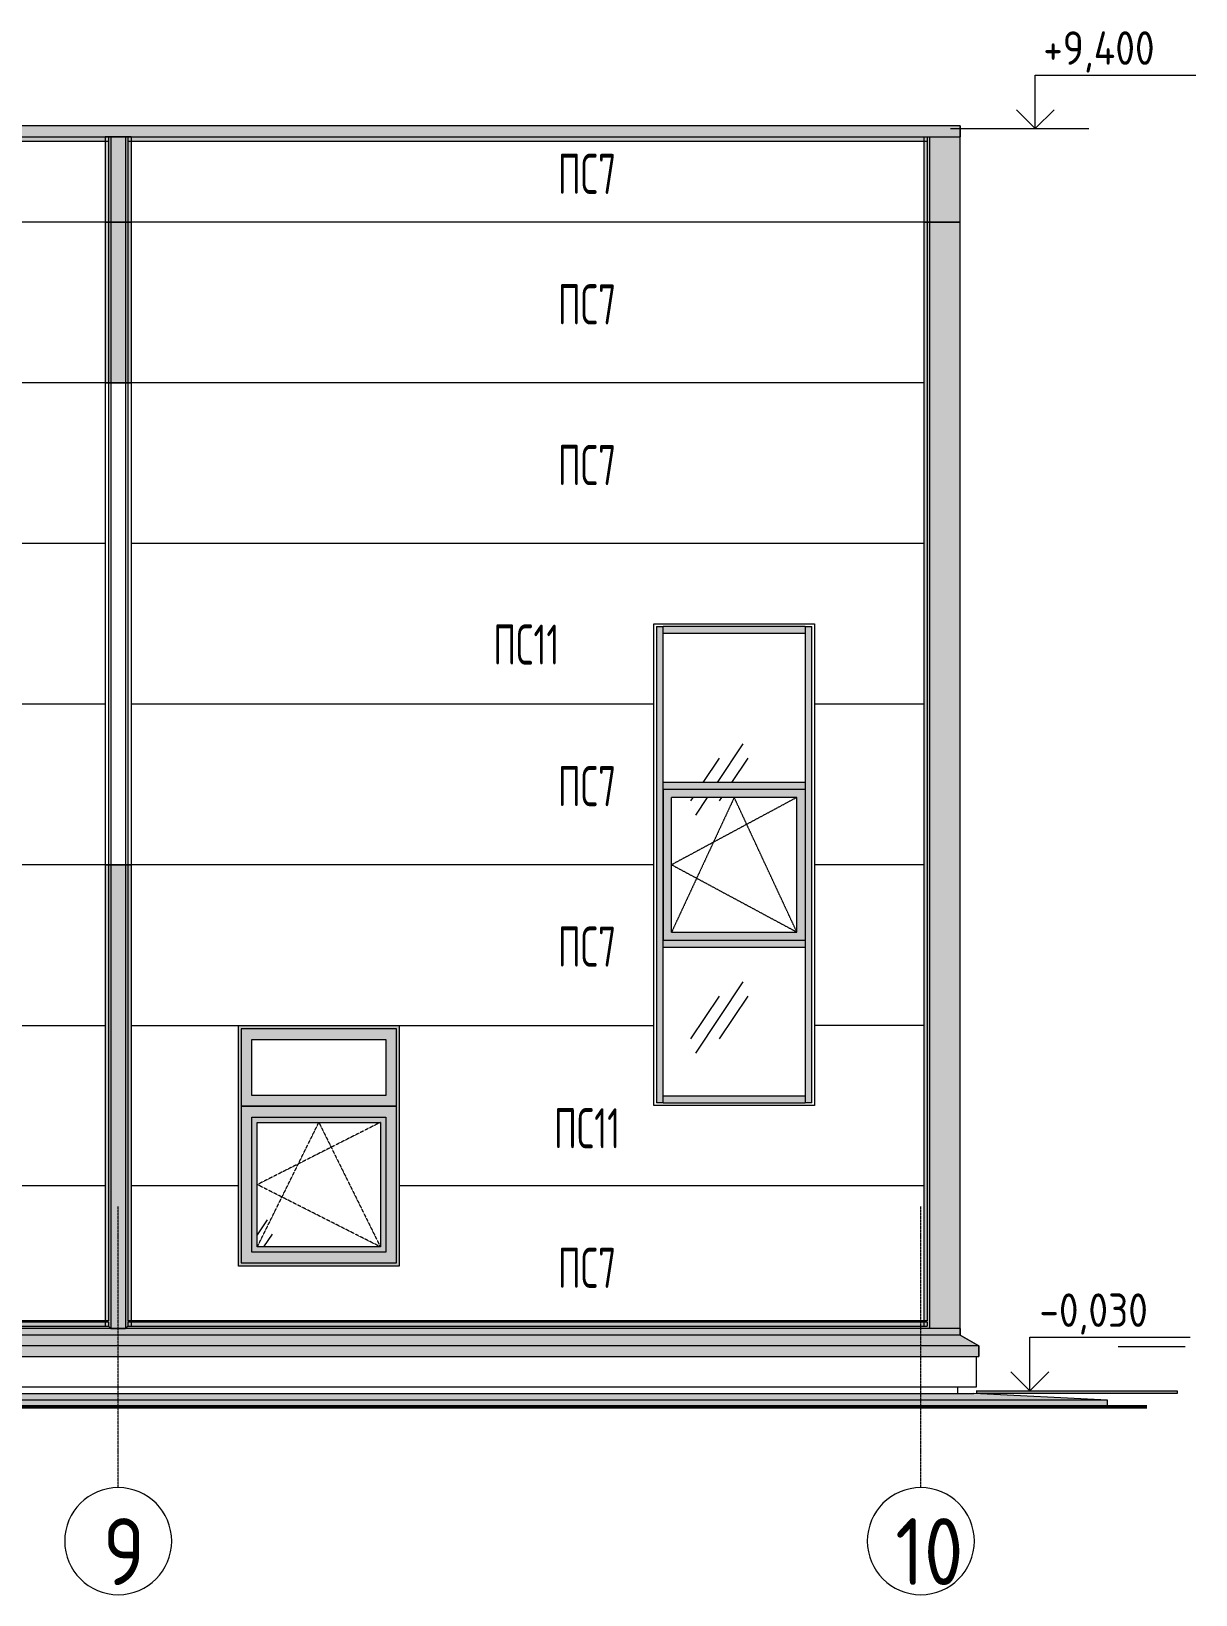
# Model space of a CAD drawing. Header units: millimetres. Extents: x -506865 to 151167, y -255180 to 83543.
# Drawn here: x 38350 to 47055, y -1554 to 10128 of the extents above; entities that cross this region are included whole.
import ezdxf

# ---------------------------------------------------------------- set-up
doc = ezdxf.new("R2010")
doc.units = ezdxf.units.MM
for name, pattern in [('_ШПТ__20_т__2_5__Линия сетки', [25, 20, -2.5, 0, -2.5]), ('_ШТР__2__1_', [3, 2, -1]), ('_ШТР__3__1_5_', [4.5, 3, -1.5])]:
    doc.linetypes.add(name, pattern=pattern)
for name, color, linetype, lineweight in [('Высотные отметки', 7, 'Continuous', 9), ('Обобщенные модели', 7, 'Continuous', 18), ('Оси', 7, 'Continuous', 9), ('Перекрытия', 7, 'Continuous', 18), ('Текстовые примечания', 7, 'Continuous', 9), ('Типовые аннотации', 7, 'Continuous', 9)]:
    doc.layers.add(name, color=color, linetype=linetype, lineweight=lineweight)
for name, color, linetype, lineweight, true_color in [('Импосты витража', 7, 'Continuous', 9, 0x004080), ('Каркас_Импост', 7, 'Continuous', 9, 0x0080c0), ('Линии', 7, 'Continuous', 9, 0x00a600), ('Монтажный зазор', 7, 'Continuous', 9, 0x808040), ('Окна', 7, 'Continuous', 9, 0x0080c0), ('Открывание', 7, '_ШТР__2__1_', 9, 0x373737), ('Панели витража', 7, 'Continuous', 9, 0x0080c0)]:
    doc.layers.add(name, color=color, linetype=linetype, lineweight=lineweight, true_color=true_color)
doc.styles.add('_PP_Text Style', font='cs_gost2304.shx', dxfattribs={"width": 0.8})
doc.styles.add('GOST Common', font='', dxfattribs={"width": 0.9, "height": 350})
doc.styles.add('GOST Common_1', font='', dxfattribs={"width": 0.9, "height": 250})
doc.styles.get('GOST Common').set_extended_font_data('GOST Common')
doc.styles.get('GOST Common_1').set_extended_font_data('GOST Common')
pattern_1 = [(236.31, (995.8, 1244.6), (-1777.9963, -3556.002), [641.07, -5769.6]), (236.31, (1031.34, 1137.9), (-1777.9963, -3556.002), [384.64, -6026.03]), (236.31, (818, 1137.9), (-1777.9963, -3556.002), [384.64, -6026.03])]

# ---------------------------------------------------------------- blocks, each defined once
blk = doc.blocks.new('102_Окно_1Створка_Ф_ГОСТ23166-99 - 1160х1750_1170_h-V13-_О__Ф__1-10__Южный')
at = {"layer": 'Каркас_Импост', "true_color": 0xf7fbf5}
h = blk.add_hatch(color=7, dxfattribs=at)
h.paths.add_polyline_path([(40040, 2095), (41080, 2095), (41080, 2675), (39920, 2675), (39920, 2095), (40000, 2095)], flags=0)
h.paths.add_polyline_path([(40040, 2175), (40000, 2175), (40000, 2595), (41000, 2595), (41000, 2175), (40617, 2175)], flags=0)
h = blk.add_hatch(color=7, dxfattribs=at)
h.paths.add_polyline_path([(40617, 925), (41080, 925), (41080, 2095), (39920, 2095), (39920, 925), (40040, 925)], flags=0)
h.paths.add_polyline_path([(40000, 1005), (40000, 2015), (41000, 2015), (41000, 1005), (40040, 1005)], flags=0)
h = blk.add_hatch(color=7, dxfattribs=at)
h.paths.add_polyline_path([(40617, 1005), (41000, 1005), (41000, 2015), (40000, 2015), (40000, 1005), (40460, 1005)], flags=0)
h.paths.add_polyline_path([(40617, 1045), (40040, 1045), (40040, 1975), (40960, 1975), (40960, 1045)], flags=0)
at = {"layer": 'Монтажный зазор', "true_color": 0x7f7f7f}
h = blk.add_hatch(color=8, dxfattribs=at)
h.paths.add_polyline_path([(39900, 900), (41100, 900), (41100, 2700), (39900, 2700), (39900, 925)], flags=0)
h.paths.add_polyline_path([(40960, 925), (39920, 925), (39920, 2675), (41080, 2675), (41080, 925), (41000, 925)], flags=0)
at = {"layer": 'Открывание', "linetype": 'Continuous'}
h = blk.add_hatch(dxfattribs=at)
h.set_pattern_fill('FP_1', style=0, pattern_type=2)
h.set_pattern_definition(pattern_1)
h.paths.add_polyline_path([(40960, 1045), (40960, 1975), (40040, 1975), (40040, 1045), (40617, 1045)], flags=0)
at = {"layer": 'Каркас_Импост', "color": 7}
for p, q in [((39920, 2675), (39920, 2095)), ((41080, 2675), (39920, 2675)), ((40000, 2595), (41000, 2595)), ((40000, 2175), (40000, 2595)), ((41000, 2595), (41000, 2175)), ((41080, 2095), (41080, 2675)), ((41000, 2175), (40000, 2175)), ((39920, 2095), (41080, 2095)), ((39920, 2095), (39920, 925)), ((41080, 2095), (39920, 2095)), ((40000, 2015), (41000, 2015)), ((40000, 1005), (40000, 2015)), ((41000, 2015), (41000, 1005)), ((41080, 925), (41080, 2095)), ((40040, 1975), (40960, 1975)), ((40040, 1045), (40040, 1975)), ((40960, 1975), (40960, 1045)), ((41000, 1005), (40000, 1005)), ((40960, 1045), (40040, 1045)), ((39920, 925), (41080, 925))]:
    blk.add_line(p, q, dxfattribs=at)
at = {"layer": 'Открывание', "color": 7}
for p, q in [((40040, 1045), (40500, 1975)), ((40960, 1975), (40040, 1510)), ((40500, 1975), (40960, 1045)), ((40960, 1045), (40040, 1510))]:
    blk.add_line(p, q, dxfattribs=at)
blk = doc.blocks.new('Системная панель - 135__НР__25__СТК__Стеклопакет-1207059-_О__Ф__1-10__Южный')
at = {"layer": 'Панели витража'}
h = blk.add_hatch(dxfattribs=at)
h.set_pattern_fill('FP_1', style=0, pattern_type=2)
h.set_pattern_definition(pattern_1)
h.paths.add_polyline_path([(43201, 2170), (44135, 2170), (44135, 3285), (43075, 3285), (43075, 2170)], flags=0)
blk = doc.blocks.new('Прямоугольный импост - 50х100 мм RAL 9016-1206952-_О__Ф__1-10__Южный')
at = {"layer": 'Импосты витража', "true_color": 0xf7fbf5}
blk.add_hatch(color=7, dxfattribs=at).paths.add_polyline_path([(44135, 5630), (44135, 5680), (43075, 5680), (43075, 5630), (44080, 5630)], flags=0)
at = {"layer": 'Импосты витража', "color": 7}
for p, q in [((43075, 5630), (43075, 5680)), ((44135, 5680), (43075, 5680)), ((43075, 5630), (44135, 5630)), ((44135, 5680), (44135, 5630))]:
    blk.add_line(p, q, dxfattribs=at)
blk = doc.blocks.new('Прямоугольный импост - 50х100 мм RAL 9016-1206946-_О__Ф__1-10__Южный')
at = {"layer": 'Импосты витража', "true_color": 0xf7fbf5}
blk.add_hatch(color=7, dxfattribs=at).paths.add_polyline_path([(44135, 2120), (44135, 2170), (43075, 2170), (43075, 2120), (43201, 2120)], flags=0)
at = {"layer": 'Импосты витража', "color": 7}
for p, q in [((43075, 2120), (43075, 2170)), ((44135, 2170), (43075, 2170)), ((43075, 2120), (44135, 2120)), ((44135, 2170), (44135, 2120))]:
    blk.add_line(p, q, dxfattribs=at)
blk = doc.blocks.new('Прямоугольный импост - 50х100 мм RAL 9016-1207083-_О__Ф__1-10__Южный')
at = {"layer": 'Импосты витража', "true_color": 0xf7fbf5}
blk.add_hatch(color=7, dxfattribs=at).paths.add_polyline_path([(44169, 2120), (44185, 2120), (44185, 3310), (44135, 3310), (44135, 2120)], flags=0)
at = {"layer": 'Импосты витража', "color": 7}
for p, q in [((44135, 3310), (44135, 2120)), ((44185, 2120), (44185, 3310)), ((44185, 2120), (44135, 2120))]:
    blk.add_line(p, q, dxfattribs=at)
blk = doc.blocks.new('Прямоугольный импост - 50х100 мм RAL 9016-1207058-_О__Ф__1-10__Южный')
at = {"layer": 'Импосты витража', "true_color": 0xf7fbf5}
blk.add_hatch(color=7, dxfattribs=at).paths.add_polyline_path([(43075, 4490), (43075, 5680), (43025, 5680), (43025, 4490), (43050, 4490)], flags=0)
at = {"layer": 'Импосты витража', "color": 7}
for p, q in [((43025, 5680), (43075, 5680)), ((43025, 5680), (43025, 4490)), ((43075, 4490), (43075, 5680))]:
    blk.add_line(p, q, dxfattribs=at)
blk = doc.blocks.new('Системная панель - 135__НР__25__СТК__Стеклопакет-V15-_О__Ф__1-10__Южный')
at = {"layer": 'Панели витража'}
h = blk.add_hatch(dxfattribs=at)
h.set_pattern_fill('FP_1', style=0, pattern_type=2)
h.set_pattern_definition(pattern_1)
h.paths.add_polyline_path([(43201, 4515), (44135, 4515), (44135, 5630), (43075, 5630), (43075, 4515)], flags=0)
blk = doc.blocks.new('Прямоугольный импост - 50х100 мм RAL 9016-1207060-_О__Ф__1-10__Южный')
at = {"layer": 'Импосты витража', "true_color": 0xf7fbf5}
blk.add_hatch(color=7, dxfattribs=at).paths.add_polyline_path([(44135, 4490), (44185, 4490), (44185, 5680), (44135, 5680), (44135, 5100)], flags=0)
at = {"layer": 'Импосты витража', "color": 7}
for p, q in [((44135, 5680), (44185, 5680)), ((44135, 5680), (44135, 4490)), ((44185, 4490), (44185, 5680))]:
    blk.add_line(p, q, dxfattribs=at)
blk = doc.blocks.new('Прямоугольный импост - 50х100 мм RAL 9016-1207084-_О__Ф__1-10__Южный')
at = {"layer": 'Импосты витража', "true_color": 0xf7fbf5}
blk.add_hatch(color=7, dxfattribs=at).paths.add_polyline_path([(43075, 3310), (43075, 4490), (43025, 4490), (43025, 3310), (43050, 3310)], flags=0)
at = {"layer": 'Импосты витража', "color": 7}
for p, q in [((43025, 4490), (43025, 3310)), ((43075, 3310), (43075, 4490))]:
    blk.add_line(p, q, dxfattribs=at)
blk = doc.blocks.new('Прямоугольный импост - 50х100 мм RAL 9016-1206832-_О__Ф__1-10__Южный')
at = {"layer": 'Импосты витража', "true_color": 0xf7fbf5}
blk.add_hatch(color=7, dxfattribs=at).paths.add_polyline_path([(44135, 4465), (44135, 4515), (43075, 4515), (43075, 4465), (44088, 4465)], flags=0)
at = {"layer": 'Импосты витража', "color": 7}
for p, q in [((43075, 4465), (43075, 4515)), ((44135, 4515), (43075, 4515)), ((43075, 4465), (44135, 4465)), ((44135, 4515), (44135, 4465))]:
    blk.add_line(p, q, dxfattribs=at)
blk = doc.blocks.new('Прямоугольный импост - 50х100 мм RAL 9016-1207086-_О__Ф__1-10__Южный')
at = {"layer": 'Импосты витража', "true_color": 0xf7fbf5}
blk.add_hatch(color=7, dxfattribs=at).paths.add_polyline_path([(44135, 3310), (44185, 3310), (44185, 4490), (44135, 4490), (44135, 3335)], flags=0)
at = {"layer": 'Импосты витража', "color": 7}
for p, q in [((44135, 4490), (44135, 3310)), ((44185, 3310), (44185, 4490))]:
    blk.add_line(p, q, dxfattribs=at)
blk = doc.blocks.new('Прямоугольный импост - 50х100 мм RAL 9016-1207087-_О__Ф__1-10__Южный')
at = {"layer": 'Импосты витража', "true_color": 0xf7fbf5}
blk.add_hatch(color=7, dxfattribs=at).paths.add_polyline_path([(43025, 2120), (43075, 2120), (43075, 3310), (43025, 3310), (43025, 2397)], flags=0)
at = {"layer": 'Импосты витража', "color": 7}
for p, q in [((43025, 3310), (43025, 2120)), ((43075, 2120), (43075, 3310)), ((43075, 2120), (43025, 2120))]:
    blk.add_line(p, q, dxfattribs=at)
blk = doc.blocks.new('190_ФЭ_Цоколь_Типовой - ФЭ-Ц1_140х80-1285859-_О__Ф__1-10__Южный')
at = {"layer": 'Обобщенные модели', "true_color": 0x9ea0a1}
h = blk.add_hatch(color=253, dxfattribs=at)
h.paths.add_polyline_path([(32866, 482), (32928, 482), (32931, 491), (27069, 491), (27072, 482), (32720, 482)], flags=0)
h.paths.add_polyline_path([(20010, 482), (20928, 482), (20931, 491), (20000, 491), (20000, 482)], flags=0)
h.paths.add_polyline_path([(45048, 482), (45048, 482), (45051, 491), (39069, 491), (39072, 482), (44493, 482)], flags=0)
h.paths.add_polyline_path([(21072, 482), (26928, 482), (26931, 491), (21069, 491), (21072, 482)], flags=0)
h.paths.add_polyline_path([(38928, 482), (38928, 482), (38931, 491), (33069, 491), (33072, 482), (38876, 482)], flags=0)
h = blk.add_hatch(color=253, dxfattribs=at)
h.paths.add_polyline_path([(20000, 452), (20928, 452), (20928, 482), (20000, 482)], flags=0)
h.paths.add_polyline_path([(45048, 452), (45048, 482), (39072, 482), (39072, 452), (44493, 452)], flags=0)
h.paths.add_polyline_path([(21235, 452), (26928, 452), (26928, 482), (21072, 482), (21072, 452), (21124, 452)], flags=0)
h.paths.add_polyline_path([(38928, 452), (38928, 452), (38928, 482), (33072, 482), (33072, 452), (38928, 452)], flags=0)
h.paths.add_polyline_path([(27235, 452), (32928, 452), (32928, 482), (27072, 482), (27072, 452), (27124, 452)], flags=0)
for points in [[(45125, 435), (45065, 435), (45048, 452), (39072, 452), (39055, 435), (38945, 435), (38928, 452), (33072, 452), (33055, 435), (32945, 435), (32928, 452), (27072, 452), (27055, 435), (26945, 435), (26928, 452), (21072, 452), (21055, 435), (20945, 435), (20928, 452), (20000, 452), (20000, 435), (45065, 435)], [(20000, 385), (45295, 385), (45295, 435), (20000, 435)], [(33010, 305), (45433, 305), (45294, 385), (20000, 385), (20000, 305), (32990, 305)], [(45125, 225), (45433, 225), (45433, 305), (20000, 305), (20000, 225), (44493, 225)]]:
    blk.add_hatch(color=253, dxfattribs=at).paths.add_polyline_path(points, flags=0)
at = {"layer": 'Линии', "color": 7, "lineweight": 18}
for p, q in [((38902, 492), (33098, 492)), ((45022, 492), (39098, 492)), ((45295, 435), (45295, 385)), ((45295, 385), (45415, 315)), ((45415, 315), (45433, 305)), ((45433, 225), (45433, 305)), ((20000, 225), (45433, 225))]:
    blk.add_line(p, q, dxfattribs=at)
at = {"layer": 'Обобщенные модели'}
for p, q in [((38931, 491), (33069, 491)), ((38928, 482), (33072, 482)), ((45051, 491), (39069, 491)), ((45048, 482), (39072, 482)), ((45295, 435), (20000, 435)), ((45295, 385), (20000, 385)), ((33072, 452), (38928, 452)), ((39072, 452), (45048, 452)), ((45433, 305), (20000, 305))]:
    blk.add_line(p, q, dxfattribs=at)
blk = doc.blocks.new('190_ФЭ_Цоколь_Типовой - ФЭ-Ц1_140х80-1286434-_О__Ф__1-10__Южный')
at = {"layer": 'Линии', "color": 7, "lineweight": 18}
for p, q in [((45295, 385), (45295, 435)), ((45415, 315), (45295, 385)), ((45433, 305), (45415, 315)), ((45433, 305), (45433, 225))]:
    blk.add_line(p, q, dxfattribs=at)
blk = doc.blocks.new('190_ФЭ_Стена_Стык вертикальный - ФЭ-C1_110-1292203-_О__Ф__1-10__Южный')
at = {"layer": 'Обобщенные модели', "true_color": 0xcfd0cf}
for points in [[(20928, 492), (20928, 3900), (20902, 3900), (20902, 492)], [(20945, 435), (20945, 3900), (20928, 3900), (20928, 492), (20931, 491), (20928, 482), (20928, 452), (20941, 439)], [(20990, 435), (21055, 435), (21055, 3900), (20945, 3900), (20945, 435)], [(21055, 435), (21072, 452), (21072, 482), (21069, 491), (21072, 492), (21072, 3900), (21055, 3900), (21055, 439)], [(21098, 492), (21098, 3900), (21072, 3900), (21072, 492)]]:
    blk.add_hatch(color=254, dxfattribs=at).paths.add_polyline_path(points, flags=0)
at = {"layer": 'Линии', "color": 7, "lineweight": 18}
for p, q in [((20928, 3900), (20902, 3900)), ((20902, 3900), (20902, 491)), ((20945, 3900), (20928, 3900)), ((21055, 3900), (20945, 3900)), ((21072, 3900), (21055, 3900)), ((21098, 3900), (21072, 3900)), ((21098, 3900), (21098, 491)), ((20902, 482), (20902, 452)), ((21098, 482), (21098, 452)), ((20902, 452), (20928, 452)), ((20928, 452), (20945, 435)), ((20945, 435), (21055, 435)), ((21055, 435), (21072, 452)), ((21072, 452), (21098, 452))]:
    blk.add_line(p, q, dxfattribs=at)
at = {"layer": 'Обобщенные модели'}
for p, q in [((20928, 3900), (20928, 491)), ((20945, 3900), (20945, 435)), ((21055, 3900), (21055, 435)), ((21072, 3900), (21072, 491)), ((20928, 482), (20928, 452)), ((21072, 482), (21072, 452))]:
    blk.add_line(p, q, dxfattribs=at)
blk = doc.blocks.new('190_ФЭ_Стена_Стык вертикальный - ФЭ-C1_110-1291943-_О__Ф__1-10__Южный')
at = {"layer": 'Обобщенные модели', "true_color": 0xcfd0cf}
for points in [[(20928, 7500), (20928, 8700), (20902, 8700), (20903, 7500), (20912, 7500)], [(20945, 7500), (20945, 8700), (20928, 8700), (20928, 7500)], [(21055, 7500), (21055, 8700), (20945, 8700), (20945, 7500), (21010, 7500)], [(21055, 7500), (21072, 7500), (21072, 8700), (21055, 8700), (21055, 7877)], [(21098, 7500), (21098, 8700), (21072, 8700), (21072, 7500), (21097, 7500)]]:
    blk.add_hatch(color=254, dxfattribs=at).paths.add_polyline_path(points, flags=0)
at = {"layer": 'Линии', "color": 7, "lineweight": 18}
for p, q in [((20928, 8700), (20902, 8700)), ((20902, 8700), (20902, 7500)), ((20945, 8700), (20928, 8700)), ((21055, 8700), (20945, 8700)), ((21072, 8700), (21055, 8700)), ((21098, 8700), (21072, 8700)), ((21098, 8700), (21098, 7500)), ((20902, 7500), (20928, 7500)), ((20928, 7500), (20945, 7500)), ((20945, 7500), (21055, 7500)), ((21055, 7500), (21072, 7500)), ((21072, 7500), (21098, 7500))]:
    blk.add_line(p, q, dxfattribs=at)
at = {"layer": 'Обобщенные модели'}
for p, q in [((20928, 8700), (20928, 7500)), ((20945, 8700), (20945, 7500)), ((21055, 8700), (21055, 7500)), ((21072, 8700), (21072, 7500))]:
    blk.add_line(p, q, dxfattribs=at)
blk = doc.blocks.new('190_ФЭ_Стена_Стык вертикальный - ФЭ-C1_110-1306445-_О__Ф__1-10__Южный')
at = {"layer": 'Обобщенные модели', "true_color": 0xcfd0cf}
for points in [[(20928, 8700), (20928, 9307), (20902, 9307), (20902, 8700)], [(20945, 8700), (20945, 9340), (20928, 9340), (20928, 8700)], [(20990, 8700), (21055, 8700), (21055, 9340), (20945, 9340), (20945, 8700)], [(21055, 8700), (21072, 8700), (21072, 9340), (21055, 9340), (21055, 8760)], [(21098, 8700), (21098, 9307), (21072, 9307), (21072, 8700)]]:
    blk.add_hatch(color=254, dxfattribs=at).paths.add_polyline_path(points, flags=0)
at = {"layer": 'Линии', "color": 7, "lineweight": 18}
for p, q in [((20928, 9340), (20902, 9340)), ((20902, 9340), (20902, 8700)), ((20945, 9340), (20928, 9340)), ((21055, 9340), (20945, 9340)), ((21072, 9340), (21055, 9340)), ((21098, 9340), (21072, 9340)), ((21098, 9340), (21098, 8700)), ((20902, 8700), (20928, 8700)), ((20928, 8700), (20945, 8700)), ((20945, 8700), (21055, 8700)), ((21055, 8700), (21072, 8700)), ((21072, 8700), (21098, 8700))]:
    blk.add_line(p, q, dxfattribs=at)
at = {"layer": 'Обобщенные модели'}
for p, q in [((20928, 9340), (20928, 8700)), ((20945, 9340), (20945, 8700)), ((21055, 9340), (21055, 8700)), ((21072, 9340), (21072, 8700))]:
    blk.add_line(p, q, dxfattribs=at)
blk = doc.blocks.new('190_ФЭ_Парапет_Сэндвич - ФЭ-К1_150-1300843-_О__Ф__1-10__Южный')
at = {"layer": 'Обобщенные модели', "true_color": 0xcfd0cf}
for points in [[(45139, 9340), (45295, 9340), (45295, 9420), (14705, 9420), (14705, 9340), (45125, 9340)], [(32866, 9307), (32928, 9307), (32928, 9340), (33072, 9340), (33072, 9307), (38928, 9307), (38928, 9340), (39072, 9340), (39072, 9307), (45048, 9307), (45048, 9340), (15072, 9340), (15072, 9307), (20928, 9307), (20928, 9340), (21072, 9340), (21072, 9307), (26928, 9307), (26928, 9340), (27072, 9340), (27072, 9307), (27698, 9307)]]:
    blk.add_hatch(color=254, dxfattribs=at).paths.add_polyline_path(points, flags=0)
at = {"layer": 'Линии', "color": 7, "lineweight": 18}
for p, q in [((45295, 9420), (14705, 9420)), ((45295, 9420), (45295, 9340)), ((14705, 9340), (45295, 9340)), ((33072, 9307), (38928, 9307)), ((39072, 9307), (45048, 9307))]:
    blk.add_line(p, q, dxfattribs=at)
blk = doc.blocks.new('190_ФЭ_Парапет_Сэндвич - ФЭ-К1_150-V20-_О__Ф__1-10__Южный')
at = {"layer": 'Линии', "color": 7, "lineweight": 18}
blk.add_line((45295, 9340), (45295, 9420), dxfattribs=at)
blk = doc.blocks.new('190_ФЭ_Стена_Стык угловой внешний фигурный - ФЭ-У1_230х230-1304566-_О__Ф__1-10__Южный')
at = {"layer": 'Обобщенные модели', "true_color": 0xcfd0cf}
for points in [[(45048, 492), (45048, 8700), (45022, 8700), (45022, 492)], [(45065, 435), (45065, 435), (45065, 8700), (45048, 8700), (45048, 492), (45051, 491), (45048, 482), (45048, 452)], [(45295, 435), (45295, 435), (45295, 8700), (45065, 8700), (45065, 435), (45275, 435)]]:
    blk.add_hatch(color=254, dxfattribs=at).paths.add_polyline_path(points, flags=0)
at = {"layer": 'Линии', "color": 7, "lineweight": 18}
for p, q in [((45022, 8700), (45048, 8700)), ((45022, 8700), (45022, 491)), ((45048, 8700), (45065, 8700)), ((45065, 8700), (45295, 8700)), ((45295, 435), (45295, 8700)), ((45022, 482), (45022, 452)), ((45295, 435), (45065, 435))]:
    blk.add_line(p, q, dxfattribs=at)
at = {"layer": 'Обобщенные модели'}
for p, q in [((45048, 8700), (45048, 491)), ((45065, 8700), (45065, 435)), ((45048, 482), (45048, 452))]:
    blk.add_line(p, q, dxfattribs=at)
blk = doc.blocks.new('190_ФЭ_Стена_Стык угловой внешний фигурный - ФЭ-У1_230х230-1307851-_О__Ф__1-10__Южный')
at = {"layer": 'Обобщенные модели', "true_color": 0xcfd0cf}
for points in [[(45023, 8700), (45048, 8700), (45048, 9307), (45022, 9307), (45022, 8700)], [(45065, 8700), (45065, 9340), (45048, 9340), (45048, 8700)], [(45065, 8700), (45295, 8700), (45295, 9340), (45065, 9340), (45065, 8760)]]:
    blk.add_hatch(color=254, dxfattribs=at).paths.add_polyline_path(points, flags=0)
at = {"layer": 'Линии', "color": 7, "lineweight": 18}
for p, q in [((45022, 9340), (45048, 9340)), ((45022, 9340), (45022, 8700)), ((45048, 9340), (45065, 9340)), ((45065, 9340), (45295, 9340)), ((45295, 8700), (45295, 9340)), ((45048, 8700), (45022, 8700)), ((45065, 8700), (45048, 8700)), ((45295, 8700), (45065, 8700))]:
    blk.add_line(p, q, dxfattribs=at)
at = {"layer": 'Обобщенные модели'}
for p, q in [((45048, 9340), (45048, 8700)), ((45065, 9340), (45065, 8700))]:
    blk.add_line(p, q, dxfattribs=at)
blk = doc.blocks.new('135_Витраж створка_Открывание_Профиль - Правое верхнее открывание-1512337-_О__Ф__1-10__Южный')
at = {"layer": 'Панели витража', "true_color": 0xf7fbf5}
h = blk.add_hatch(color=7, dxfattribs=at)
h.paths.add_polyline_path([(43075, 3335), (44135, 3335), (44135, 4465), (43075, 4465), (43075, 3900)], flags=0)
h.paths.add_polyline_path([(44073, 3397), (43137, 3397), (43137, 4403), (44073, 4403), (44073, 3900)], flags=0)
at = {"layer": 'Панели витража'}
h = blk.add_hatch(dxfattribs=at)
h.set_pattern_fill('FP_1', style=0, pattern_type=2)
h.set_pattern_definition(pattern_1)
h.paths.add_polyline_path([(43137, 3397), (44073, 3397), (44073, 4403), (43137, 4403), (43137, 3900)], flags=0)
at = {"layer": 'Линии', "color": 7, "linetype": '_ШТР__3__1_5_'}
for p, q in [((44073, 4403), (43137, 3900)), ((43605, 4403), (43137, 3397)), ((44073, 3397), (43605, 4403)), ((43137, 3900), (44073, 3397))]:
    blk.add_line(p, q, dxfattribs=at)
at = {"layer": 'Панели витража', "color": 7}
for p, q in [((43075, 4465), (44135, 4465)), ((43075, 4465), (43075, 3335)), ((44135, 4465), (44135, 3335)), ((43137, 3397), (43137, 4403)), ((44073, 4403), (43137, 4403)), ((44073, 3397), (44073, 4403)), ((43137, 3397), (44073, 3397)), ((44135, 3335), (43075, 3335))]:
    blk.add_line(p, q, dxfattribs=at)
blk = doc.blocks.new('Ось сетки - Круг_Ø8 мм-6577-_О__Ф__1-10__Южный')
at = {"layer": 'Оси', "lineweight": 20}
for start, end in [(360, 180), (180, 360)]:
    blk.add_arc((0, -1900), 400, start, end, dxfattribs=at)
blk = doc.blocks.new('Высотные отметки - Стрелка вверх-5091-_О__Ф__1-10__Южный')
at = {"layer": 'Типовые аннотации'}
for p, q in [((-2280, 6200), (-3480, 6200)), ((-2280, 5800), (-2280, 6200)), ((-1880, 5800), (-2680, 5800))]:
    blk.add_line(p, q, dxfattribs=at)
at = {"layer": 'Типовые аннотации', "lineweight": 20}
for q in [(-2422, 5941), (-2139, 5941)]:
    blk.add_line((-2280, 5800), q, dxfattribs=at)

msp = doc.modelspace()

# ---------------------------------------------------------------- hatches: boundary and pattern name
at = {"layer": 'Перекрытия', "true_color": 0xb9d0cb}
for points in [[(46395, -100), (45395, -50), (20565, -50), (20565, -100), (45785, -100)], [(46395, -150), (46395, -100), (20565, -100), (20565, -150), (45785, -150)]]:
    msp.add_hatch(color=9, dxfattribs=at).paths.add_polyline_path(points, flags=0)
at = {"layer": 'Перекрытия', "true_color": 0xc0c0c0}
msp.add_hatch(color=9, dxfattribs=at).paths.add_polyline_path([(45785, -50), (46915, -50), (46915, -30), (45415, -30), (45415, -50)], flags=0)

# ---------------------------------------------------------------- linework, layer by layer
at = {"layer": 'Высотные отметки'}
for p, q in [((45722, 9400), (45807, 9400)), ((45807, 9400), (45855, 9400)), ((41420, 2700), (41505, 2700)), ((45418, -30), (45815, -30)), ((46512, -30), (46671, -30))]:
    msp.add_line(p, q, dxfattribs=at)
at = {"layer": 'Линии', "color": 7, "true_color": 0xffffff}
for p, q in [((45222, 9400), (45722, 9400)), ((41200, 2700), (41420, 2700)), ((46475, 300), (46975, 300))]:
    msp.add_line(p, q, dxfattribs=at)
at = {"layer": 'Линии', "color": 7, "lineweight": 18}
for p, q in [((38902, 8700), (33098, 8700)), ((45022, 8700), (39098, 8700)), ((38902, 7500), (33098, 7500)), ((38928, 7500), (38902, 7500)), ((38902, 7500), (38902, 3900)), ((38945, 7500), (38928, 7500)), ((39055, 7500), (38945, 7500)), ((39072, 7500), (39055, 7500)), ((39098, 7500), (39072, 7500)), ((45022, 7500), (39098, 7500)), ((39098, 7500), (39098, 3900)), ((38902, 6300), (38100, 6300)), ((45022, 6300), (39098, 6300)), ((43005, 2100), (43005, 5700)), ((43005, 5700), (44205, 5700)), ((44205, 5700), (44205, 2100)), ((38902, 5100), (38100, 5100)), ((43005, 5100), (39098, 5100)), ((45022, 5100), (44205, 5100)), ((38902, 3900), (33098, 3900)), ((38902, 3900), (38928, 3900)), ((38928, 3900), (38945, 3900)), ((38945, 3900), (39055, 3900)), ((39055, 3900), (39072, 3900)), ((39072, 3900), (39098, 3900)), ((43005, 3900), (39098, 3900)), ((45022, 3900), (44205, 3900)), ((33098, 2700), (38902, 2700)), ((39098, 2700), (43005, 2700)), ((39900, 900), (39900, 2700)), ((41100, 2700), (41100, 900)), ((45022, 2700), (44205, 2700)), ((44205, 2100), (43005, 2100)), ((38902, 1500), (38100, 1500)), ((39900, 1500), (39098, 1500)), ((45022, 1500), (41100, 1500)), ((41100, 900), (39900, 900)), ((45415, 0), (45415, 225)), ((20000, 0), (45415, 0)), ((45275, 0), (45275, -50)), ((20565, -50), (45395, -50)), ((46395, -100), (45395, -50)), ((45415, -30), (46915, -30)), ((45415, -30), (45415, -50)), ((46915, -50), (45415, -50)), ((46395, -150), (46395, -100)), ((46915, -30), (46915, -50))]:
    msp.add_line(p, q, dxfattribs=at)
at = {"layer": 'Линии', "color": 7, "lineweight": 50}
msp.add_line((46689, -150), (-2675, -150), dxfattribs=at)
at = {"layer": 'Обобщенные модели'}
for p, q in [((38928, 7500), (38928, 3900)), ((38945, 7500), (38945, 3900)), ((39055, 7500), (39055, 3900)), ((39072, 7500), (39072, 3900))]:
    msp.add_line(p, q, dxfattribs=at)
at = {"layer": 'Оси', "linetype": '_ШПТ__20_т__2_5__Линия сетки'}
for p, q in [((39000, -754), (39000, 1346)), ((39000, -754), (39000, 1346)), ((45000, -754), (45000, 1346)), ((45000, -754), (45000, 1346))]:
    msp.add_line(p, q, dxfattribs=at)
at = {"layer": 'Перекрытия'}
msp.add_line((46395, -100), (20565, -100), dxfattribs=at)

# ---------------------------------------------------------------- block references
at = {"layer": 'Высотные отметки', "lineweight": 20, "extrusion": (0, 0, -1)}
for p in [(-43575, 3600), (-43534, -5830)]:
    msp.add_blockref('Высотные отметки - Стрелка вверх-5091-_О__Ф__1-10__Южный', p, dxfattribs=at)
at = {"layer": 'Импосты витража', "color": 7}
for name, p in [('Прямоугольный импост - 50х100 мм RAL 9016-1207058-_О__Ф__1-10__Южный', (0, 0)), ('Прямоугольный импост - 50х100 мм RAL 9016-1206952-_О__Ф__1-10__Южный', (0, 0)), ('Прямоугольный импост - 50х100 мм RAL 9016-1207060-_О__Ф__1-10__Южный', (0, 0)), ('Прямоугольный импост - 50х100 мм RAL 9016-1207084-_О__Ф__1-10__Южный', (0, 0)), ('Прямоугольный импост - 50х100 мм RAL 9016-1206832-_О__Ф__1-10__Южный', (0, 0)), ('Прямоугольный импост - 50х100 мм RAL 9016-1207086-_О__Ф__1-10__Южный', (0, 0)), ('Прямоугольный импост - 50х100 мм RAL 9016-1207087-_О__Ф__1-10__Южный', (0, 0)), ('Прямоугольный импост - 50х100 мм RAL 9016-1206832-_О__Ф__1-10__Южный', (0, -1180)), ('Прямоугольный импост - 50х100 мм RAL 9016-1207083-_О__Ф__1-10__Южный', (0, 0)), ('Прямоугольный импост - 50х100 мм RAL 9016-1206946-_О__Ф__1-10__Южный', (0, 0))]:
    msp.add_blockref(name, p, dxfattribs=at)
at = {"layer": 'Обобщенные модели'}
for name, p in [('190_ФЭ_Парапет_Сэндвич - ФЭ-К1_150-1300843-_О__Ф__1-10__Южный', (0, 0)), ('190_ФЭ_Парапет_Сэндвич - ФЭ-К1_150-V20-_О__Ф__1-10__Южный', (0, 0)), ('190_ФЭ_Стена_Стык вертикальный - ФЭ-C1_110-1306445-_О__Ф__1-10__Южный', (18000, 0)), ('190_ФЭ_Стена_Стык угловой внешний фигурный - ФЭ-У1_230х230-1307851-_О__Ф__1-10__Южный', (0, 0)), ('190_ФЭ_Стена_Стык вертикальный - ФЭ-C1_110-1291943-_О__Ф__1-10__Южный', (18000, 0)), ('190_ФЭ_Стена_Стык угловой внешний фигурный - ФЭ-У1_230х230-1304566-_О__Ф__1-10__Южный', (0, 0)), ('190_ФЭ_Стена_Стык вертикальный - ФЭ-C1_110-1292203-_О__Ф__1-10__Южный', (18000, 0)), ('190_ФЭ_Цоколь_Типовой - ФЭ-Ц1_140х80-1285859-_О__Ф__1-10__Южный', (0, 0)), ('190_ФЭ_Цоколь_Типовой - ФЭ-Ц1_140х80-1286434-_О__Ф__1-10__Южный', (0, 0))]:
    msp.add_blockref(name, p, dxfattribs=at)
at = {"layer": 'Окна', "color": 7}
msp.add_blockref('102_Окно_1Створка_Ф_ГОСТ23166-99 - 1160х1750_1170_h-V13-_О__Ф__1-10__Южный', (0, 0), dxfattribs=at)
at = {"layer": 'Оси', "lineweight": 20}
for p in [(39000, 746), (39000, 746), (45000, 746), (45000, 746)]:
    msp.add_blockref('Ось сетки - Круг_Ø8 мм-6577-_О__Ф__1-10__Южный', p, dxfattribs=at)
at = {"layer": 'Панели витража', "color": 7}
for name in ['Системная панель - 135__НР__25__СТК__Стеклопакет-V15-_О__Ф__1-10__Южный', '135_Витраж створка_Открывание_Профиль - Правое верхнее открывание-1512337-_О__Ф__1-10__Южный', 'Системная панель - 135__НР__25__СТК__Стеклопакет-1207059-_О__Ф__1-10__Южный']:
    msp.add_blockref(name, (0, 0), dxfattribs=at)

# ---------------------------------------------------------------- texts
at = {"layer": 'Высотные отметки', "char_height": 250, "attachment_point": 1, "line_spacing_factor": 1.022761, "style": 'GOST Common_1'}
for s, insert, width in [('+9,400', (45915, 10127), 1055.98), ('-0,030', (45886, 697), 1028.82)]:
    msp.add_mtext(s, dxfattribs=dict(at, insert=insert, width=width))
at = {"layer": 'Оси', "char_height": 500, "attachment_point": 1, "style": 'GOST Common'}
for s, insert, width in [('\\fGOST Common|b0|i0|c204|p34|;\\W.9;9', (38886, -982), 274.18), ('\\fGOST Common|b0|i0|c204|p34|;\\W.9;9', (38886, -982), 274.18), ('10', (44809, -982), 461.77), ('10', (44809, -982), 461.77)]:
    msp.add_mtext(s, dxfattribs=dict(at, insert=insert, width=width))
at = {"layer": 'Текстовые примечания', "ltscale": 75, "char_height": 300, "attachment_point": 5, "style": '_PP_Text Style'}
for s, insert in [('ПС7', (42505, 9062)), ('ПС7', (42505, 8087)), ('ПС7', (42505, 6886)), ('ПС11', (42051, 5545)), ('ПС7', (42505, 4487)), ('ПС7', (42505, 3288)), ('ПС11', (42505, 1931)), ('ПС7', (42505, 888))]:
    msp.add_mtext_dynamic_manual_height_columns(s, width=891.75, gutter_width=75, heights=[1199], dxfattribs=dict(at, insert=insert))

doc.saveas('drawing.dxf')
